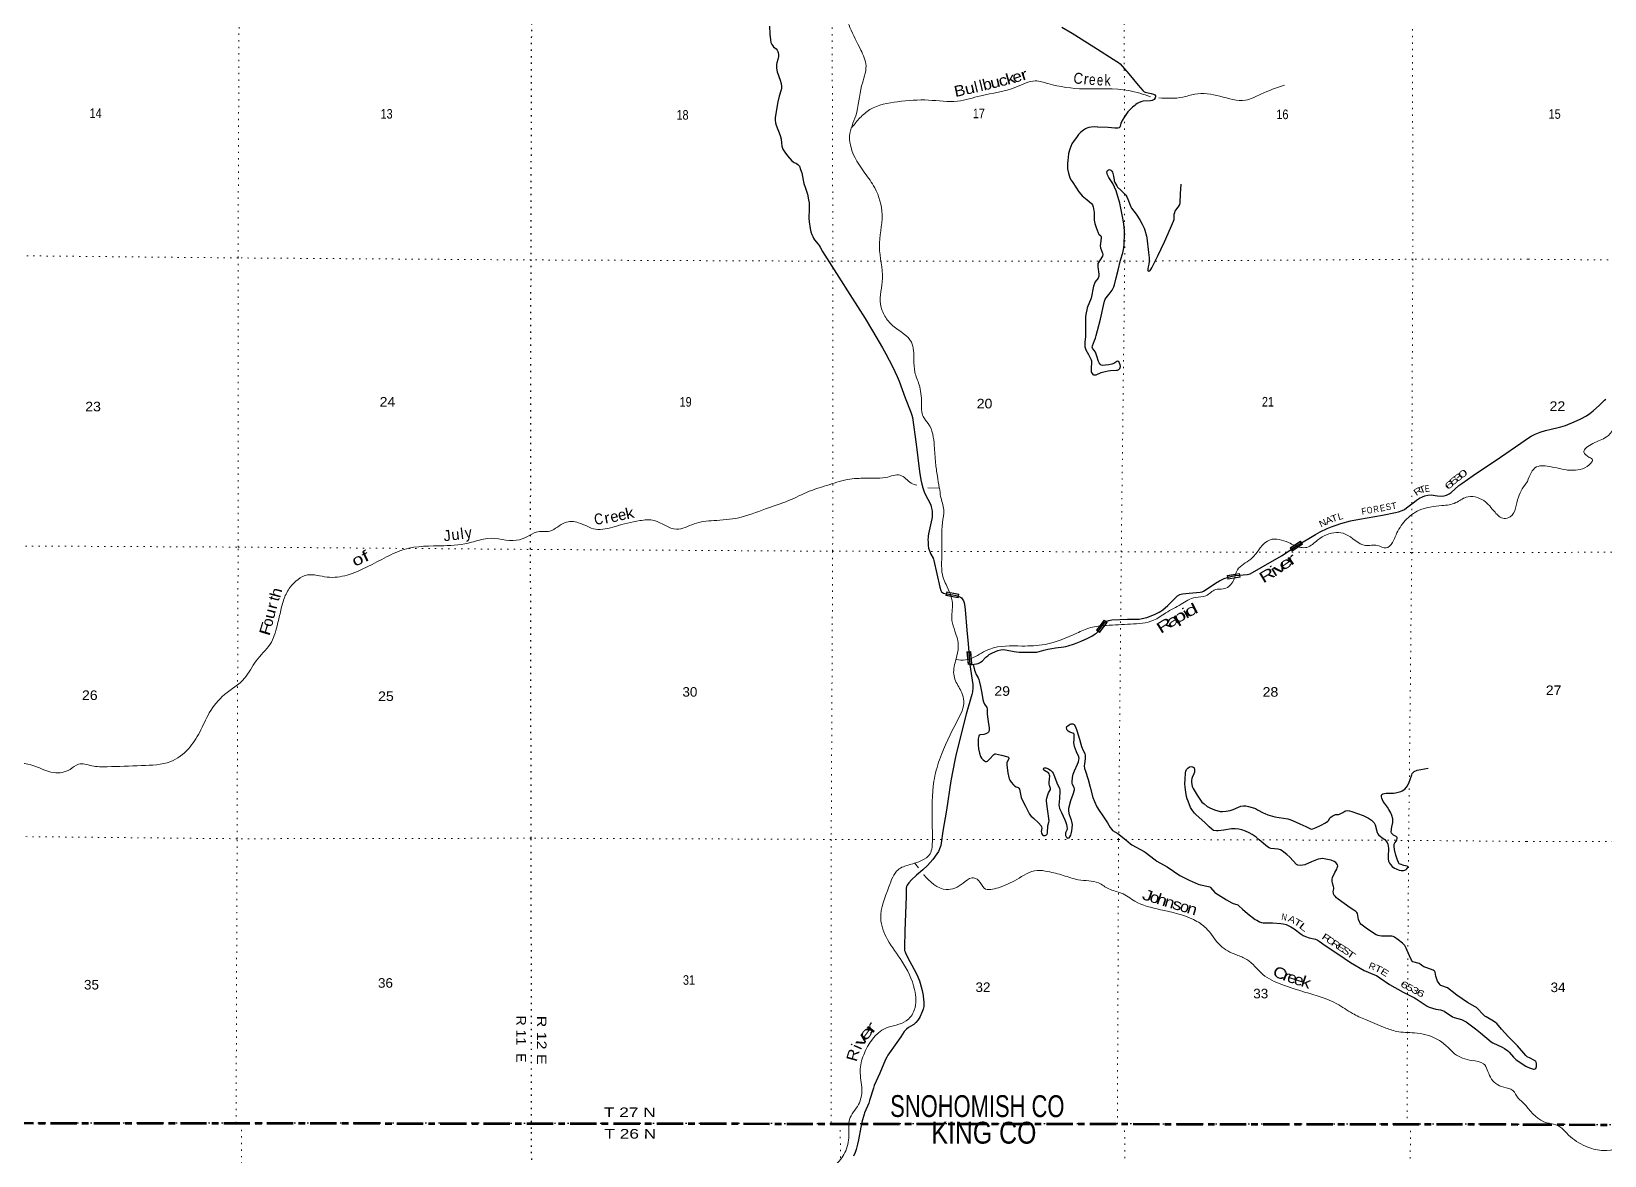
# Model space of a CAD drawing. Header units: feet. Extents: x -248627 to 3, y 0 to 184934.
# Drawn here: x -89199 to -60433, y 102445 to 123012 of the extents above; entities that cross this region are included whole.
import ezdxf
from ezdxf.enums import TextEntityAlignment as Align

# ---------------------------------------------------------------- set-up
doc = ezdxf.new("R2010")
doc.units = ezdxf.units.FT
doc.header["$LTSCALE"] = 80
doc.linetypes.add('DOTTED', pattern=[1.5, 0.3, -1.2])
doc.linetypes.add('LONG_DASH_SHORT_DASH', pattern=[9.9, 6, -1.2, 1.5, -1.2])
for name, color, linetype, lineweight in [('11', 7, 'LONG_DASH_SHORT_DASH', 60), ('29', 7, 'Continuous', 25), ('30', 7, 'Continuous', 13), ('31', 7, 'Continuous', 13), ('39', 7, 'Continuous', 13), ('41', 7, 'Continuous', 13), ('6', 7, 'DOTTED', 25), ('7', 7, 'DOTTED', 13)]:
    doc.layers.add(name, color=color, linetype=linetype, lineweight=lineweight)
doc.layers.add('12', color=7, linetype='Continuous')

msp = doc.modelspace()

# ---------------------------------------------------------------- linework, layer by layer
at = {"layer": '11'}
msp.add_line((-92812.14, 103042.99), (-61874.65, 103015.65), dxfattribs=at)
msp.add_lwpolyline([(-61874.65, 103015.65), (-48660.7, 102924.08), (-48144.21, 102918.22), (-48137.93, 103158.42), (-30937.48, 102853.49)], dxfattribs=at)
at = {"layer": '29'}
for points in [[(-75703.56, 123110), (-75697.94, 122962.61), (-75687.6, 122855.49), (-75678.04, 122810.52), (-75660.17, 122775.14), (-75640.99, 122745.76), (-75628.49, 122731.95), (-75581.07, 122694.72), (-75561.53, 122669.78), (-75549.37, 122647.58), (-75543.37, 122623.98), (-75538.69, 122586.67), (-75539.13, 122551.13), (-75548.2, 122500.06), (-75566.25, 122438.77), (-75571.93, 122407.63), (-75575.73, 122348.14), (-75569.64, 122304.84), (-75560.05, 122272.24), (-75508.05, 122122.06), (-75489.88, 122060.96), (-75481.77, 122003.88), (-75482.22, 121976.35), (-75487.44, 121942.81), (-75525.01, 121829.75), (-75551.55, 121725.92), (-75570.82, 121622.67), (-75600.23, 121431.46), (-75601.38, 121386.99), (-75591.33, 121337.8), (-75578.23, 121297.92), (-75508.71, 121109.11), (-75491.66, 121040.84), (-75482.67, 120975.5), (-75475.38, 120910.93), (-75468.13, 120878.41), (-75459.4, 120855.85), (-75423.73, 120800.85), (-75375.65, 120735.63), (-75295.09, 120645.79), (-75270.53, 120624.93), (-75253.6, 120612.48), (-75210.2, 120594.93), (-75186.51, 120579.27), (-75168.68, 120560.69), (-75156.82, 120543.95), (-75134.93, 120486.92), (-75122.03, 120452.97), (-75113, 120422.02), (-75088.39, 120290.99), (-75072.83, 120229.19), (-75042.41, 120142.93), (-75010.99, 120032.51), (-74989.44, 119930.18), (-74978.85, 119877.06), (-74976.71, 119835.71), (-74976.01, 119766.51), (-74980.83, 119597.09), (-74977.44, 119526.52), (-74959.73, 119409.08), (-74945.19, 119345.46), (-74931.22, 119298.26), (-74913.33, 119258.94), (-74898.15, 119228.47), (-74877.64, 119198.04), (-74814.31, 119121.49), (-74797.43, 119095.65), (-74776.66, 119064.53), (-74734.65, 118987.67), (-74433.66, 118518.59), (-74233.1, 118200.49), (-73951.78, 117762), (-73822.41, 117531.85), (-73634.85, 117221.89), (-73575.03, 117116.12), (-73454.26, 116881.92), (-73370.05, 116699.07), (-73333.04, 116612.61), (-73221.16, 116307.17), (-73116.09, 116046.31), (-73099.24, 115992.38), (-73090.09, 115949.92), (-73019.27, 115460.37), (-72960.99, 114958.98), (-72933.27, 114805.16)], [(-70355.79, 123091.55), (-70168.19, 122978.18), (-69770.76, 122727.46), (-69348.71, 122463.37), (-69323.42, 122443.62), (-69293.37, 122416.32), (-69131.13, 122234.62), (-68960.97, 122030.03), (-68877.77, 121929.52), (-68850, 121907.12), (-68832.34, 121900.16), (-68721.95, 121876.97), (-68682.51, 121865.31), (-68658.81, 121849.65), (-68644.96, 121833.95), (-68642.91, 121814.26), (-68650.71, 121794.53), (-68670.3, 121768.85), (-68705.3, 121749.36), (-68733.23, 121744.95), (-68868.95, 121737.93), (-68894.7, 121732.48), (-68945.83, 121712.58), (-68979.23, 121692.75), (-69001.16, 121675.55), (-69023.04, 121657.87)], [(-69023.04, 121657.87), (-69065.62, 121623.46), (-69110.74, 121579.94), (-69148.73, 121538.75), (-69196.96, 121469.29), (-69226.34, 121429.78), (-69254.2, 121385.12), (-69277.15, 121329.12), (-69292.71, 121279.81), (-69298.54, 121262.06), (-69310.94, 121248.85), (-69335.89, 121242.21), (-69389.07, 121242), (-69508.66, 121252.11), (-69702.24, 121261.37)], [(-69700.22, 121261.33), (-69761.43, 121264.13), (-69821.34, 121259.3), (-69861.83, 121251.9), (-69897.25, 121241.91), (-69926.75, 121230.77), (-69962.09, 121204.22), (-70007.25, 121168.59), (-70050.42, 121127.05), (-70090.83, 121072.05), (-70132.7, 121016.41), (-70171.83, 120953.22), (-70192.43, 120908.27), (-70210.85, 120860.49), (-70232.17, 120775.71), (-70243.71, 120706.72), (-70247.08, 120654.92), (-70253.09, 120590.47), (-70250.75, 120499.88), (-70236.63, 120417.21), (-70208.71, 120332.62), (-70186.89, 120293.32), (-70154.95, 120247.81), (-70044.19, 120075.26), (-70011.22, 120031.55), (-69984.82, 120006.56), (-69893.79, 119932.75), (-69814.84, 119861.49), (-69796.47, 119838.32), (-69785.06, 119804.49), (-69770.97, 119731.67), (-69768.45, 119702.66), (-69768.21, 119595.71), (-69766.33, 119558.36), (-69754.27, 119497.35), (-69732.31, 119424.56), (-69691.92, 119328.09), (-69678.64, 119304.63), (-69646.98, 119269.3), (-69638.65, 119254.57), (-69636.97, 119229.95), (-69653.53, 119087.33), (-69650.04, 119050.65), (-69612.23, 118954.29), (-69607.72, 118929.19), (-69613.99, 118903.07), (-69696.16, 118764.86), (-69701.59, 118745.09), (-69699.87, 118707.73), (-69677.62, 118571.91), (-69678.81, 118536.88), (-69695.06, 118498.96), (-69746, 118431.78), (-69759.77, 118401), (-69775.21, 118350.91), (-69822.79, 118129.63), (-69893.75, 117954.52), (-69902.97, 117919.08), (-69915.05, 117861.86), (-69922.66, 117796.83), (-69926.66, 117707.6), (-69922.2, 117489.6), (-69927.32, 117426.19)], [(-69756.85, 117359.74), (-69741.82, 117401.65), (-69726.26, 117448.99), (-69705.46, 117538.48), (-69647.47, 117749.4), (-69594.94, 117996.73), (-69579.1, 118075.94), (-69564.78, 118111.25), (-69547.84, 118139.1), (-69476.09, 118226.82), (-69438.11, 118279.4), (-69405.59, 118340.67), (-69393.2, 118376.09), (-69362.49, 118505.42), (-69329.92, 118644.11), (-69282.49, 118826.95), (-69241.97, 118963.67), (-69224.31, 119049.97), (-69217.02, 119125.28), (-69213.75, 119294.69), (-69213.07, 119362.56), (-69224.4, 119489.64), (-69241.47, 119597.1), (-69295.43, 119872.42), (-69366.43, 120093.53), (-69424.71, 120229.69), (-69495.5, 120341.85), (-69519.54, 120386.62), (-69526.61, 120412.98), (-69531.58, 120441.73), (-69521.71, 120465.37), (-69506.12, 120477.28), (-69483.07, 120482.89), (-69460.8, 120473.53), (-69441.17, 120453.95), (-69431.1, 120434.26), (-69410.33, 120366.67), (-69402.96, 120294.52), (-69397.68, 120277.68), (-69387.01, 120247.31), (-69352.78, 120186.13), (-69339.4, 120164.78), (-69275.41, 120106.16), (-69187.12, 120013.73), (-69168.4, 119987.35), (-69149.42, 119944.95), (-69096.8, 119802.54), (-69083.74, 119777.79), (-68998.1, 119669.75), (-68972.85, 119632.48), (-68925.27, 119553.88), (-68887.56, 119483.13), (-68852.98, 119415.12), (-68837.87, 119375), (-68809.86, 119268.75), (-68803.51, 119234.72), (-68771.61, 118967.83), (-68760.99, 118871.07), (-68762.11, 118810.28), (-68768.4, 118754.83), (-68777.94, 118707.64), (-68783.81, 118670.07), (-68782.91, 118651.22), (-68781.69, 118632.66), (-68769.73, 118623.9), (-68750.19, 118634.75), (-68730.58, 118658.47), (-68713.68, 118688.41), (-68603.14, 118904.51), (-68479.76, 119164.8), (-68372.72, 119413.24), (-68316.57, 119540.59), (-68305.48, 119573.56), (-68301.05, 119597.78), (-68301.34, 119670.65), (-68293.28, 119700.48), (-68281.87, 119725.88), (-68215.27, 119816.76), (-68200.02, 119848.26), (-68195.8, 119873.96), (-68186.79, 120037.72), (-68173.76, 120215.08)], [(-69927.32, 117426.19), (-69934.9, 117332.42), (-69938.33, 117288.59), (-69934.21, 117243.3), (-69928.67, 117221.33), (-69918.23, 117188.21), (-69872.17, 117099.33), (-69820.97, 117003.46), (-69817.58, 116983.41), (-69814.86, 116954.24), (-69819.82, 116848.25), (-69822.06, 116786.79), (-69817.09, 116769.51), (-69805.18, 116750.43), (-69789.36, 116734.73), (-69776.53, 116729.86), (-69753.2, 116728.1), (-69731.23, 116732), (-69635.42, 116772.56), (-69566.02, 116791.76), (-69510.91, 116801.84), (-69467.33, 116808.12), (-69359.29, 116812.3), (-69340.06, 116816.11), (-69314.05, 116828.24), (-69298.37, 116846.03), (-69288.82, 116863.69), (-69286.69, 116881.53), (-69292.02, 116914.19), (-69300.73, 116944.5), (-69314.62, 116970.05), (-69330.41, 116977.87), (-69350.1, 116975.82), (-69409.04, 116938.16), (-69441.18, 116924.72), (-69497.57, 116912.19), (-69560.58, 116904.5), (-69613.74, 116901.87), (-69637.24, 116905.77), (-69655.18, 116921.4), (-69673.02, 116948.91), (-69684.53, 116975.16), (-69715.2, 117072.52), (-69744.33, 117141.61), (-69796.22, 117216.28), (-69801.26, 117237.39), (-69798.38, 117261.58), (-69756.85, 117359.74)], [(-61840.13, 115562.72), (-61774.48, 115604.21), (-61704, 115642.98), (-61612.37, 115678.22), (-61510.17, 115709.94), (-61407.36, 115737.88), (-61281.1, 115764.56), (-61233.52, 115776.9), (-61187.71, 115789.24), (-61148.94, 115803.33), (-60988.17, 115868.02), (-60863.48, 115926.68), (-60764.71, 115979.24), (-60701.37, 116020.07), (-60640.27, 116071.94), (-60527.72, 116176.93), (-60435.6, 116264.12), (-60407.1, 116282.62)], [(-66709.87, 113205.09), (-66341.09, 113416.92), (-66035.05, 113617.69), (-65719.06, 113810.21), (-65635.36, 113854.13), (-65503.89, 113915.12), (-65413.35, 113954.36), (-65342.91, 113979.55), (-65253.78, 114008.99), (-65081.21, 114055.03), (-64911.24, 114089.45), (-64490.26, 114163.21), (-64253.41, 114207.73), (-64200.84, 114220.56), (-64134.01, 114246.74), (-64093.06, 114266.34), (-64054.22, 114293.22), (-63909.04, 114407.86), (-63871.32, 114433.51), (-63815.32, 114470.45), (-63760.25, 114496.2), (-63718.33, 114514.03), (-63666.56, 114529.35), (-63601.79, 114531.78), (-63527.8, 114518.59), (-63487.27, 114512.8), (-63418.16, 114510.93), (-63364.35, 114517.91), (-63325.37, 114528.58), (-63271.5, 114554.71), (-63238.26, 114576.36), (-63098.96, 114701.19), (-63045.52, 114743.48), (-62833.54, 114886.48), (-62333.5, 115225.29), (-61966.03, 115479.52), (-61840.13, 115562.72)], [(-72933.27, 114805.16), (-72917.76, 114731.57), (-72899.33, 114661.34), (-72875.82, 114586.01), (-72845.18, 114519.19), (-72772.71, 114386.83), (-72754.71, 114346.24), (-72744.72, 114310.83), (-72734.7, 114267.54), (-72730.9, 114230.77), (-72726.55, 114200.62), (-72726.44, 114173.05), (-72730.19, 114125.77), (-72735.22, 114091.61), (-72770.25, 113926.72), (-72793.95, 113822.23), (-72798.92, 113779.89), (-72801.55, 113753.28), (-72805.32, 113713.87), (-72800.76, 113668.94), (-72798.99, 113607.55), (-72792.47, 113559.84), (-72784.87, 113524.9), (-72751.91, 113450.21), (-72711.41, 113377.49), (-72702.98, 113358.59), (-72695.47, 113332.26), (-72642.94, 113085.19), (-72586.39, 112844.13), (-72569.17, 112780.92), (-72555.52, 112758.87), (-72540.96, 112746.49), (-72521.48, 112735.77), (-72499.5, 112729.7), (-72352.59, 112705.07), (-72296.73, 112691.33), (-72238.06, 112674.93), (-72212.4, 112663.6), (-72190.74, 112648.57), (-72178.23, 112631.57), (-72158.13, 112594.72), (-72145.14, 112558.38), (-72136.27, 112527.87), (-72126.97, 112437.01), (-72092.91, 112057.09), (-72070.87, 111804.49), (-72036.81, 111424.57), (-71984.29, 111062.51), (-71983.04, 111000.98), (-71990.56, 110927.42), (-72000.29, 110882.73), (-72106.3, 110519.71), (-72287.81, 109796.28), (-72314, 109677.66), (-72388.85, 109301.56), (-72466.41, 108762.06), (-72535.34, 108377.79), (-72564.42, 108158.34), (-72571.94, 108118.09), (-72593.54, 108053.83), (-72613.06, 108010.41), (-72645.13, 107963.92), (-72718.82, 107862.26), (-72816.16, 107750.84), (-72897.29, 107670.48), (-73014.87, 107572.51), (-73109.11, 107487.3), (-73154.37, 107435.04), (-73185.71, 107391.58), (-73195.46, 107365.93), (-73201.24, 107334.4), (-73204.95, 107184.19), (-73225.41, 106559), (-73236.62, 106248.43), (-73232.1, 106197.77), (-73224.11, 106170.22), (-73210.25, 106135), (-73137.91, 105994.57), (-73023.6, 105781.04), (-72987.88, 105714.21), (-72975.54, 105685.17), (-72960.02, 105643.42), (-72946.04, 105596.2), (-72912.01, 105462.4), (-72893.91, 105371.87), (-72883.76, 105295.09), (-72881.59, 105265.93), (-72881.52, 105230.1), (-72883.24, 105169.04), (-72892, 105124.85), (-72914.32, 105060.58), (-72948.71, 104990.59), (-72984.7, 104930.3), (-73025.27, 104876.84), (-73063.14, 104843.31), (-73159.93, 104788.26), (-73200.68, 104760.03), (-73239.89, 104714.57), (-73303.2, 104618.9)], [(-72036.66, 111423.54), (-71915.45, 111440.73), (-71885.73, 111449.17), (-71864.18, 111457.9), (-71842.29, 111471.81), (-71816.79, 111488.32), (-71743.91, 111563), (-71709.24, 111590.25), (-71683.4, 111609.79), (-71627.4, 111644.56), (-71584.8, 111663.44), (-71525.62, 111685.1), (-71469.98, 111699.19), (-71431.13, 111703.66), (-71384.44, 111700.33), (-71229.59, 111667.5), (-71189.11, 111661.45), (-71137.26, 111655.19), (-71078.44, 111654.92), (-70873.8, 111651.93), (-70816.07, 111656.64), (-70770.2, 111665.31), (-70686.34, 111690.81), (-70614.9, 111709.12), (-70539.38, 111724.55), (-70471.69, 111735.7), (-70319.23, 111751.35), (-70285.64, 111758.85), (-70241.57, 111768.94), (-70127.27, 111806.11), (-70004.38, 111854.1), (-69883.68, 111910.74), (-69808.25, 111947.75), (-69745.8, 111989.03), (-69724.59, 112003.83), (-69704.9, 112021.59), (-69627.66, 112129.36), (-69603.98, 112162.36), (-69576.05, 112197.02), (-69558.83, 112212.21), (-69539.37, 112220.72), (-69496.31, 112236.22), (-69440.11, 112243.29), (-69155.34, 112256.75), (-68997.57, 112255.51), (-68941.39, 112259.27), (-68889.65, 112268.9), (-68801.2, 112290.86), (-68726.43, 112322.3), (-68650.29, 112351.93), (-68574.86, 112388.94), (-68545.43, 112406.08), (-68512.4, 112428.07), (-68420.59, 112510.96), (-68266.7, 112663.79), (-68243.51, 112683.96), (-68200.42, 112707.89), (-68148.71, 112720.36), (-68027.39, 112734.5), (-67827.02, 112750.43), (-67792.93, 112756.86), (-67764.46, 112767.96), (-67588.94, 112888.68), (-67546.97, 112917.84), (-67473.73, 112961.32), (-67387.3, 113000.37), (-67309.88, 113026.77), (-67240.86, 113046.48), (-67178.49, 113057.46), (-66971.05, 113075.65), (-66939.96, 113081.76), (-66914.96, 113090.99), (-66709.87, 113205.09)], [(-71981.25, 111431.4), (-71953.64, 111328.36), (-71943.41, 111293.46), (-71923.78, 111246.03), (-71886.82, 111183.56), (-71877.29, 111157.01), (-71867.17, 111129.66), (-71845.65, 111025.92), (-71819.38, 110906.43), (-71799.12, 110789.06), (-71788.96, 110743.74), (-71772.25, 110705.88), (-71739.38, 110661.21), (-71728.94, 110640.6), (-71721.47, 110615.98), (-71723.08, 110527.34), (-71716.94, 110470.24), (-71710.26, 110428.41), (-71686.77, 110262.56), (-71686.43, 110234), (-71692.22, 110202.47), (-71698.07, 110188.65), (-71712.39, 110178.24), (-71745.23, 110160.89), (-71781.45, 110151.13), (-71851.52, 110142.73), (-71866.49, 110134.37), (-71875.04, 110115.06), (-71884.71, 110069.71), (-71888.77, 110007.61), (-71888.19, 109957.43), (-71880.02, 109884.59), (-71861.99, 109809.81), (-71842.03, 109744.89), (-71826.16, 109717.38), (-71798.45, 109684.01), (-71772.76, 109664.42), (-71755, 109654.64), (-71737.26, 109651.99), (-71715.64, 109662.68), (-71677.95, 109699.44), (-71597.95, 109785.27), (-71583.57, 109792.72), (-71570.42, 109795.23), (-71458.04, 109770.08), (-71343.67, 109737.06), (-71327.86, 109723.33), (-71325.84, 109711.52), (-71329.71, 109693.78), (-71360.98, 109634.56), (-71362.5, 109615.53), (-71364.72, 109585.31), (-71347.09, 109449.81), (-71328.35, 109358.94), (-71320.69, 109338.39), (-71306.49, 109311.76), (-71286.67, 109278.35), (-71243.78, 109230.17), (-71223.37, 109209.67), (-71189.8, 109190.11), (-71154.29, 109176.47), (-71140.46, 109164.7), (-71130.55, 109148.99), (-71109.9, 109028.19), (-71100.38, 108995.47), (-71070.56, 108926.66), (-71024.27, 108837.1), (-70947.96, 108692.57)], [(-70191.12, 108940.37), (-70150.84, 109056.74), (-70123.99, 109135.35), (-70125, 109155.19), (-70130.06, 109176.69), (-70159.85, 109235.66), (-70165.69, 109256.75), (-70169.88, 109280.92), (-70161.93, 109361.62), (-70146.83, 109424.8), (-70125.63, 109482.09), (-70071.1, 109606.3), (-70055.16, 109647.74), (-70043.49, 109685.21), (-70039.1, 109710.7), (-70045.69, 109740.35), (-70087.53, 109832.57), (-70125.23, 109927.15), (-70133.81, 109962.47), (-70137.32, 109994.07), (-70134.12, 110065.39), (-70132.02, 110145.76), (-70138.56, 110162.32), (-70153.81, 110175.21), (-70210.73, 110191.76), (-70242.59, 110210.32), (-70260.56, 110228.91), (-70268.34, 110245.67), (-70272.38, 110271.25), (-70265.54, 110293.56), (-70248.89, 110308.77), (-70225.31, 110322.66), (-70207.64, 110334.55), (-70186.02, 110342.69), (-70158.43, 110342.62), (-70132.78, 110332.88), (-70105.01, 110285.72), (-70083.09, 110221.94), (-70035.23, 110065.77), (-69997.15, 109927.93), (-69966.04, 109856.79), (-69934.73, 109797.76), (-69927.61, 109766.44), (-69927.46, 109729.02), (-69932.24, 109704.89), (-69943.86, 109612.27), (-69946.54, 109577.28), (-69942.4, 109528.05), (-69925.93, 109476.77), (-69875.98, 109324.61), (-69841.98, 109184.82)], [(-70947.96, 108692.57), (-70921.76, 108661.36), (-70874.52, 108618.72), (-70785.14, 108532.49), (-70737.82, 108474.98), (-70727.83, 108458.9), (-70721.89, 108431.71), (-70733.48, 108376.51), (-70731.69, 108347.98), (-70721.48, 108329.29), (-70707.62, 108311.62), (-70689.84, 108299.87), (-70660.3, 108299.99), (-70638.69, 108313.87), (-70626.92, 108327.7), (-70620.66, 108350.18), (-70610.48, 108477.14), (-70592.36, 108546.48), (-70590.82, 108567.62), (-70619.49, 108786.02), (-70635.27, 108928.42), (-70634.9, 108951.74), (-70633.51, 108981.61), (-70614.08, 109046.69), (-70600.51, 109078.3), (-70565.22, 109141.43), (-70562.83, 109160.4), (-70581.26, 109212.27), (-70585.73, 109239.48), (-70589.38, 109271.33), (-70584.13, 109336.31), (-70578.02, 109383.65), (-70582.96, 109406.92), (-70590.02, 109428.91), (-70601.9, 109444.62), (-70614.43, 109455.86), (-70684.41, 109495.36), (-70692.77, 109509.25), (-70692.83, 109523.04), (-70685.79, 109533.72), (-70673.19, 109536.9), (-70649.55, 109537), (-70615.25, 109528.52), (-70594.31, 109515.56), (-70564.68, 109494.01), (-70531.55, 109464.58), (-70515.22, 109441.03), (-70488.54, 109381.14), (-70446.12, 109261.39), (-70399.84, 109159.83), (-70393.73, 109135.41), (-70391.76, 109108.65), (-70400.4, 108976.11), (-70410.42, 108852.53), (-70408.9, 108828.95), (-70398.38, 108797.42), (-70360.27, 108719.18), (-70301.92, 108587.06), (-70289.06, 108553.63), (-70273.09, 108502.48), (-70265.07, 108467.06), (-70262.12, 108431.03), (-70266.77, 108400.08), (-70287.71, 108348.72), (-70292.06, 108323.16), (-70288.03, 108299.54), (-70276.11, 108273.98), (-70264.24, 108262.21), (-70244.51, 108254.42), (-70224.84, 108260.4), (-70211.11, 108276.22), (-70195.47, 108303.86), (-70185.05, 108332.9), (-70172.16, 108384.71), (-70165.15, 108437.5), (-70162.77, 108498.99), (-70171.25, 108556.65), (-70178.86, 108579.68), (-70198.75, 108628.84), (-70217.66, 108678.49), (-70222.71, 108707.53), (-70230.78, 108754.77), (-70227.79, 108797.71), (-70191.12, 108940.37)], [(-65328.25, 107683.61), (-65320.06, 107707.06), (-65312.3, 107736.64), (-65316.83, 107764.14), (-65328.25, 107783.84), (-65348.04, 107807.4), (-65378.37, 107825.69), (-65434.86, 107846.44), (-65500.9, 107860), (-65557.09, 107871.55), (-65594.53, 107877.31), (-65625.75, 107876.19), (-65671.3, 107865.18), (-65792.19, 107818.4), (-65916.16, 107765.97), (-65950.57, 107759.66), (-65997.82, 107753.56), (-66039.4, 107757.92), (-66062.88, 107769.05), (-66126.9, 107836.04), (-66187.51, 107902.49), (-66244.02, 107952.99), (-66296.22, 107996.59), (-66327.84, 108022.07), (-66357.65, 108037.6), (-66398.85, 108047.4), (-66468.34, 108055.57), (-66534.82, 108062.61), (-66564.92, 108073.31), (-66594.03, 108091.91), (-66746.1, 108221.59), (-66803.53, 108268.33), (-66877.68, 108318.61), (-66933.86, 108348.56), (-66997, 108377.85), (-67065.99, 108402.43), (-67123.21, 108414.77), (-67186.27, 108422.39), (-67217.8, 108424.23), (-67255.4, 108419.69), (-67395.05, 108395.76), (-67496.16, 108383.31), (-67530.81, 108383.57), (-67580.76, 108392.78), (-67611.69, 108414.76), (-67660.39, 108458.66), (-67741.8, 108538.7), (-67902.94, 108678.58), (-67931.98, 108710.88), (-67969.59, 108756.03), (-68003.59, 108815.44), (-68047.1, 108927.08), (-68063.04, 108972.32), (-68074.93, 109016.39), (-68089.12, 109090.4), (-68100.36, 109186.31), (-68105.51, 109247.91), (-68102.06, 109327.58), (-68098.44, 109446.88), (-68090.69, 109480.39), (-68075.04, 109506.06), (-68053.48, 109531.75), (-68020.09, 109555.53), (-67988.61, 109563.53), (-67959.03, 109555.77), (-67939.27, 109540.1), (-67929.48, 109512.39), (-67929.19, 109483.02), (-67933.03, 109457.39), (-67940.94, 109429.85), (-67972.04, 109362.69), (-67978.69, 109343.71), (-67983.63, 109307.49), (-67983.48, 109270.07), (-67971.38, 109201.18), (-67965.16, 109186.09), (-67955.46, 109159.88), (-67880.88, 109035.38), (-67822.62, 108945.72), (-67794.12, 108912.87), (-67757.35, 108877.05), (-67702.02, 108833.94), (-67650.6, 108805.57), (-67563.87, 108767.53), (-67464.01, 108739.94), (-67421.94, 108738.56), (-67351.05, 108742.79), (-67278.06, 108757.04)], [(-64152.11, 107660.14), (-64110.47, 107660.77), (-64086.86, 107666.77), (-64063.04, 107676.83), (-64045.6, 107692.55), (-64031.89, 107712.3), (-64031.91, 107728.78), (-64043.82, 107737.86), (-64100.1, 107754.12), (-64171.99, 107774.76), (-64186.39, 107783.8), (-64197.72, 107804.2), (-64227.53, 107869.08), (-64250.36, 107942.25), (-64272.89, 108043.51), (-64281.65, 108101.28), (-64279.36, 108140.48), (-64270.09, 108164.36), (-64239.99, 108202.38), (-64232.89, 108221.63), (-64225.11, 108245.3), (-64226.81, 108266.73), (-64241.03, 108284.63), (-64292.72, 108308.18), (-64312.1, 108325.7), (-64327.93, 108343.37), (-64334.09, 108369.4), (-64322.49, 108460.01), (-64305.09, 108540.43), (-64302.56, 108566.63), (-64305.35, 108603.46), (-64323.32, 108664.44), (-64343.23, 108715.57), (-64375.78, 108775.68), (-64398.78, 108815.8), (-64456.63, 108890.01), (-64478.01, 108923.81), (-64493.89, 108953.29), (-64505.83, 108982.79), (-64513.82, 109010.33), (-64511.94, 109033.98), (-64504.42, 109050.21), (-64486.45, 109061.66), (-64458.91, 109071.62), (-64423.32, 109073.09), (-64294.1, 109077), (-64254.1, 109080.32), (-64206.87, 109090.36), (-64156.37, 109107.01), (-64132.13, 109118.24), (-64086.96, 109149.94), (-64054.16, 109186.04), (-64036, 109211.21), (-64002.78, 109276.34), (-63987.32, 109322.15), (-63959.62, 109410.48), (-63950.22, 109432.16), (-63934.55, 109453.89), (-63912.18, 109472.25), (-63861.84, 109493.57), (-63794.53, 109508.64), (-63656.87, 109534.62)], [(-69841.98, 109184.82), (-69788.56, 108998.29), (-69762.66, 108920.15), (-69716.79, 108823.57), (-69673.36, 108755.05), (-69604.5, 108658.27), (-69519.83, 108531.76), (-69471.2, 108446.63), (-69445.17, 108409.46), (-69427.65, 108391.66), (-69331.37, 108334.93), (-69183.95, 108219.5), (-69102.44, 108145.51), (-69075.99, 108129.14), (-68850.41, 108010.18), (-68831.22, 107998.16), (-68653.22, 107853.57), (-68619.78, 107829.63), (-68429.33, 107724.76), (-68201.84, 107569.67), (-68149.83, 107541.99), (-68027.48, 107483.39), (-67861.38, 107412.7), (-67818.34, 107397.57), (-67676.41, 107368.6), (-67650.37, 107358.77), (-67636.93, 107347.09), (-67557.19, 107258.35), (-67539.99, 107243.09), (-67347.49, 107125.75), (-67245.79, 107067.01), (-67225.5, 107059.16), (-67157.05, 107039.8), (-67137.19, 107029.45), (-67119.53, 107016.31), (-67053.73, 106951.39), (-66963.35, 106873.16), (-66820.69, 106765.94), (-66793.45, 106749.76), (-66744.1, 106722.38), (-66704.58, 106709.54), (-66673.11, 106702.97), (-66504.91, 106702.2), (-66349.7, 106691.56), (-66310.61, 106684.74), (-66253.43, 106669.21), (-66206.08, 106649.71), (-66167.08, 106630.03), (-66107.37, 106594.96), (-65981.59, 106497.82), (-65941.43, 106473.51), (-65899.97, 106450.04), (-65833.43, 106426.77), (-65718.56, 106401.53), (-65688.74, 106390.07), (-65653.43, 106368.31), (-65543.17, 106284.76), (-65309.56, 106133.59), (-65076.02, 105978.4), (-64830.28, 105829.05), (-64642.46, 105753.93), (-64605.79, 105736.56), (-64543.75, 105699.18), (-64362.3, 105573.12), (-64116.38, 105433.86), (-63909.99, 105329.47), (-63876.26, 105310.84), (-63676.65, 105178.4), (-63637.49, 105161.18), (-63580.28, 105139.75), (-63518.17, 105121.3), (-63432.43, 105108.83), (-63397.45, 105099.13), (-63365.36, 105085.47), (-63215.7, 104985.14), (-63183.69, 104969.99), (-63051.56, 104931.13), (-62996.99, 104908.89), (-62960.78, 104888.17), (-62793.62, 104760.24), (-62699.93, 104690.09), (-62504.89, 104525.43), (-62478.64, 104509.96), (-62306.77, 104425.3), (-62259.57, 104400.55), (-62200.91, 104358.98), (-62174.61, 104335.89), (-62099.39, 104243.62), (-62070.09, 104215.57), (-62046.01, 104196.57), (-61871.71, 104081.54)], [(-67280.08, 108757.07), (-67221.19, 108776.8), (-67127.66, 108821.15), (-67083.54, 108834.48), (-67034.33, 108842.55), (-66990.1, 108841.07), (-66941.72, 108833.08), (-66878.61, 108813.64), (-66817.37, 108791.8), (-66777.99, 108772.68), (-66673.36, 108714.02), (-66643.32, 108700.14), (-66590.5, 108680.87), (-66462.64, 108642.68), (-66225.78, 108603.56), (-66185, 108591.68), (-66140.98, 108576.33), (-66002.61, 108516.02), (-65894.43, 108467.82), (-65811.42, 108424.02), (-65788.31, 108417.64), (-65766.11, 108422.24), (-65709.09, 108446.11), (-65629.77, 108485.65), (-65538.15, 108534.58), (-65495.31, 108562.12), (-65477.2, 108579.01), (-65453.74, 108622.44), (-65439.57, 108637.88), (-65416.45, 108656.08), (-65378.44, 108673.19), (-65351.56, 108681.94), (-65296.43, 108686.11), (-65279.25, 108691.73), (-65257.09, 108700.05), (-65218.19, 108723.01), (-65180.46, 108747.64), (-65161.16, 108754.35), (-65129.28, 108755.72), (-65095.78, 108749.95), (-65056.48, 108738.49), (-64847.8, 108666.44), (-64807.8, 108648.69), (-64748.58, 108615.45), (-64693.27, 108578.25), (-64668, 108556.52), (-64643.83, 108529.21), (-64628.68, 108493.32), (-64588.56, 108357.46), (-64578.04, 108332.51), (-64561.12, 108308.58), (-64479.4, 108246.69), (-64453.51, 108224.68), (-64429.78, 108201.14), (-64408.01, 108170.85), (-64396.05, 108140.21), (-64388.03, 108106.76), (-64383.42, 108071.57), (-64390.1, 107912.27), (-64389.06, 107874.34), (-64382.98, 107831.03), (-64365.81, 107794.83), (-64347.27, 107768.14), (-64317.59, 107734.78), (-64274.51, 107702.52), (-64240.58, 107687.82), (-64189.29, 107668.33), (-64152.11, 107660.14)], [(-61871.18, 104273.81), (-62023.81, 104450.9), (-62190.54, 104619.12), (-62317.42, 104756.41), (-62403.23, 104858.9), (-62422.41, 104875.18), (-62462.5, 104901.99), (-62598.72, 104980.23), (-62622.18, 104997.53), (-62654.05, 105023.34), (-62754.97, 105137.17), (-62773, 105151.36), (-62800.39, 105168.5), (-62940.97, 105244.94), (-63136.54, 105377.32), (-63303.81, 105513.26), (-63424.39, 105557.94), (-63436.09, 105567.91), (-63458.01, 105591.29), (-63487.74, 105636.47), (-63506.72, 105690.15), (-63517.65, 105724.98), (-63529.15, 105797.46), (-63537.7, 105813.54), (-63549.57, 105827.28), (-63566.82, 105838.44), (-63683.16, 105880.72), (-63736.98, 105897.43), (-63753.34, 105908.11), (-63804.15, 105946.4), (-63823.15, 105957.69), (-63936.29, 105989.2), (-63947.6, 105998.09), (-63963.99, 106020.6), (-64000.43, 106097.84), (-64062.69, 106238.1), (-64087.19, 106286.01), (-64103.92, 106307.39), (-64124.79, 106329.19), (-64209.47, 106391.86), (-64271, 106440.87), (-64295.25, 106451.8), (-64322.29, 106460.36), (-64454.54, 106460.48), (-64511.37, 106459.59), (-64546.84, 106463.39), (-64573.47, 106468.5), (-64606.01, 106482.85), (-64765.21, 106588.71), (-64886.5, 106678.68), (-64900.69, 106693.85), (-64914.24, 106717.96), (-64930.18, 106763.2), (-64937.29, 106799.39), (-64952.3, 106875.38), (-64959.96, 106892.58), (-64980.02, 106910.72), (-65019.5, 106932.22), (-65083.67, 106977.36), (-65301, 107136.32), (-65331.64, 107161.41), (-65361.3, 107190.84), (-65380.4, 107216.33), (-65391.04, 107239.96), (-65393.55, 107275.07), (-65381.54, 107324.69), (-65384.31, 107345.54), (-65389.6, 107369.96), (-65405.17, 107426.6), (-65411.64, 107462.45), (-65413.74, 107493.95), (-65405.48, 107529.51), (-65363.59, 107621.64), (-65328.25, 107683.61)], [(-73303.2, 104618.9), (-73374.4, 104511.32), (-73539.5, 104282), (-73558.41, 104245.99), (-73582.52, 104203.04), (-73686.36, 103953.49)], [(-61871.71, 104081.54), (-61834.83, 104062.61), (-61785.49, 104040.58), (-61732.63, 104023.84), (-61716.77, 104023.84), (-61703.55, 104028.25), (-61691.22, 104039.7), (-61682.41, 104054.68), (-61677.12, 104074.94), (-61675.36, 104106.66), (-61678, 104131.33), (-61683.29, 104150.71), (-61691.22, 104163.04), (-61702.67, 104175.38), (-61722.94, 104189.48), (-61793.42, 104223.84), (-61845.4, 104253.79), (-61871.18, 104273.81)], [(-73686.36, 103953.49), (-73787.4, 103723.58), (-73803.99, 103674.96), (-73872.27, 103452.1), (-73888.53, 103404.08), (-73962.65, 103224.54), (-73971.27, 103201.51), (-74013.18, 103056.91), (-74033.73, 102964.43), (-74075.87, 102735.09), (-74092.3, 102650.84), (-74119.2, 102556.22), (-74138.95, 102498.98), (-74164.28, 102431.9)]]:
    msp.add_lwpolyline(points, dxfattribs=at)
at = {"layer": '31'}
for p, q in [((-66183.58, 113562.46), (-65993.5, 113687.01)), ((-65993.5, 113687.01), (-65956.14, 113629.98)), ((-67331.18, 113056.06), (-67107.48, 113096.07)), ((-67107.48, 113096.07), (-67095.48, 113028.96)), ((-72461.69, 112758.94), (-72239.06, 112713.39)), ((-72239.06, 112713.39), (-72252.73, 112646.6)), ((-69723.1, 112059.12), (-69582.94, 112237.99)), ((-69582.94, 112237.99), (-69529.28, 112195.94)), ((-72092.09, 111658.29), (-72024.22, 111664.7)), ((-72070.74, 111432.04), (-72092.09, 111658.29))]:
    msp.add_line(p, q, dxfattribs=at)
for points in [[(-65956.14, 113629.98), (-66146.22, 113505.43), (-66183.58, 113562.46)], [(-67095.48, 113028.96), (-67319.18, 112988.95), (-67331.18, 113056.06)], [(-72252.73, 112646.6), (-72475.36, 112692.15), (-72461.69, 112758.94)], [(-69529.28, 112195.94), (-69669.44, 112017.07), (-69723.1, 112059.12)], [(-72024.22, 111664.7), (-72002.87, 111438.45), (-72070.74, 111432.04)]]:
    msp.add_lwpolyline(points, dxfattribs=at)
for points in [[(-66172.5, 113560.15), (-65995.8, 113675.92), (-65967.21, 113632.28), (-66143.91, 113516.51)], [(-67113.94, 113086.78), (-67321.89, 113049.59), (-67312.71, 112998.23), (-67104.76, 113035.42)], [(-72465.92, 112698.38), (-72455.45, 112749.5), (-72248.49, 112707.15), (-72258.96, 112656.03)], [(-69711.87, 112060.48), (-69581.57, 112226.76), (-69540.5, 112194.57), (-69670.8, 112028.29)], [(-72031.43, 111655.98), (-72083.37, 111651.07), (-72063.52, 111440.75), (-72011.58, 111445.66)]]:
    msp.add_lwpolyline(points, close=True, dxfattribs=at)
at = {"layer": '39'}
for p, q in [((-72591.88, 114657.14), (-72808.37, 114661.21)), ((-73052.73, 107801.59), (-72977.16, 107707.75))]:
    msp.add_line(p, q, dxfattribs=at)
for points in [[(-78317.35, 137788.52), (-78097.96, 137197.98), (-77771.76, 136541.91), (-77718.77, 136079.35), (-77724.96, 135800.85), (-77589.87, 135507.31), (-77332.09, 135146.36), (-77000.52, 134663.84), (-76584.7, 134104.06), (-76388.6, 133864.62), (-76039.52, 133557.58), (-75664.77, 133173.68), (-75439.8, 132748.36), (-75336.58, 132251.16), (-75158.41, 131781.74), (-74981.32, 131435.45), (-74956.99, 131185.01), (-75027.03, 130745.45), (-75092.6, 130362.38), (-74970.97, 130157.73), (-74810.8, 129973.02), (-74709.99, 129425.38), (-74823.54, 128844.81), (-74924.08, 128379.21), (-74909.35, 128193.42), (-74792.32, 127916.15), (-74643.95, 127511.5), (-74614.87, 127091.49), (-74636.17, 126948.32), (-74542.85, 126477.43), (-74321.82, 125803.87), (-74366.59, 125497.36), (-74422.7, 125293.87), (-74371.93, 125067.48), (-74475.01, 124795.66), (-74444.92, 124506.83), (-74460.35, 124077.01), (-74447.49, 123911.42), (-74338.34, 123398.04), (-74233.69, 123086.53), (-74032.88, 122671.46), (-73938.16, 122382.21), (-74017.71, 122019.41), (-74126.98, 121469.1), (-74238.91, 121098.44), (-74210.29, 120880.26), (-73957.33, 120418.43), (-73779.61, 120152.87), (-73644.05, 119659.5), (-73693.04, 119068.42), (-73636.91, 118488.78), (-73672.84, 118020.74), (-73593.73, 117802.24), (-73445.62, 117625.68), (-73106.58, 117324.76), (-73062.56, 117009.61), (-73044.13, 116779.39), (-72967.15, 116546.78), (-72923.22, 116219.51), (-72890.84, 115964.98), (-72798.91, 115837.23), (-72688.93, 115430.82), (-72665.1, 115115.79), (-72632.64, 114873.37), (-72599.92, 114663.25)], [(-74190.56, 121261.14), (-74048.51, 121430.24), (-73865.55, 121582.45), (-73359.48, 121726.52), (-72793.7, 121755.15), (-72264.64, 121737.6), (-71839.73, 121833.75), (-71198.23, 121991.07), (-70841.83, 122107.84), (-70611.94, 122059.93), (-69950.2, 121960.78), (-69132.39, 121931.27), (-68735.21, 121816.62)], [(-68582.18, 121796.52), (-68145.62, 121809.83), (-67927.05, 121864.93), (-67464.8, 121827.62), (-66998.78, 121753.96), (-66717.17, 121865.17), (-66285.67, 122029.9)], [(-61842.37, 114778.29), (-61675.93, 115043.34), (-61409.81, 115046.56), (-61010.35, 114981.79), (-60680.25, 115118.46), (-60654.25, 115169.02), (-60712.92, 115219.19), (-60810.07, 115311.55), (-60647.42, 115473.69), (-60397.9, 115591.83), (-60271.46, 115733.63), (-60153.32, 115935.92), (-59885.66, 116054.14), (-59478.44, 116066.07), (-59130.25, 116214.93), (-58907.42, 116451.99), (-58814.25, 116843.8), (-58742.88, 117140.7), (-58691.12, 117304.35), (-58554.23, 117355.41), (-58350.45, 117320.02), (-57996.05, 117428.55), (-57632.07, 117660.19), (-57403.06, 117864.99), (-57175.57, 117948.74), (-57014.32, 117959.56), (-56851.42, 118059.15), (-56759.01, 118140.27), (-56549.6, 118207.8), (-56378.23, 118208.57), (-56267.52, 118253.46), (-56261.84, 118342.26), (-56165.2, 118376.99), (-55770.62, 118520), (-55400.37, 118699.22), (-55241.66, 118839.14), (-55057.8, 118743.14), (-54839.87, 118697.72), (-54682.01, 118549.14), (-54585.05, 118503.18), (-54506.89, 118620.54), (-54441.19, 118824.61), (-54205.89, 118970.94), (-53779, 119101.99), (-53535.52, 119220.1), (-53307.69, 119219.12), (-53104.57, 119343.11), (-53019.02, 119625.94), (-52866.52, 119806.19), (-52664.22, 119637.64), (-52403.72, 119533.91), (-52238.82, 119639.56), (-52042.03, 119834.13), (-51850.42, 119816.84), (-51696.93, 119750.96), (-51441, 119782.38), (-50679.31, 119884.69), (-50333.23, 120057.74), (-50208.94, 120231.81), (-49987.31, 120269.13), (-49591.04, 119996.54), (-49256.22, 119963.76), (-49038.74, 120029.3), (-48853.29, 120038.21), (-48656.16, 120148.05), (-48488.79, 120142.75), (-48231.91, 119938.13), (-47920.27, 119655.07), (-47786.64, 119516.47), (-47528.3, 119449.05), (-47184.4, 119166.13), (-47090.84, 118964.81), (-46747.99, 118940.13), (-46377.41, 119036.63), (-46224.03, 118998.99), (-45865.58, 118607.2), (-45596.93, 118485.35), (-45439.95, 118552.64), (-45310.73, 118506.82), (-45075.96, 118285.96), (-44823.6, 118202.37), (-44553.04, 118106.75), (-44467.2, 117820.65), (-44400.11, 117683.77), (-44181.93, 117577.83), (-44108.78, 117436.93), (-44059.81, 117293.91), (-43891.72, 117109.06), (-43862.23, 116798.5), (-43583.15, 116589.94), (-43287.82, 116349.18)], [(-73005.87, 114708.84), (-73110.29, 114747.29), (-73313.18, 114891.91), (-73574.05, 114851.21), (-73790.26, 114840.5), (-74065.01, 114834.21), (-74236.79, 114821.19), (-74613.27, 114718.67), (-74975.76, 114597.89), (-75352.76, 114426.75), (-75774.05, 114276.08), (-76266.13, 114113.76), (-76723.01, 114062.22), (-77083, 114001.98), (-77404.92, 113903.14), (-77809.68, 114063.2), (-78074.29, 114060.88), (-78521.48, 113956.8), (-78885.45, 113904.66), (-79195.59, 114023.73), (-79441.98, 114027.35), (-79721.94, 113869.7), (-79968.5, 113851.12), (-80126.66, 113771.4), (-80327.16, 113702.06), (-80858.12, 113735.77), (-81149.52, 113665), (-81661.03, 113601.7), (-82382.62, 113535.73), (-82704.84, 113398.55), (-83426.46, 113066.14), (-83794.37, 113028.16), (-84151.58, 113066.8), (-84466.38, 112842.78), (-84579.05, 112637.63), (-84645.6, 112389.8), (-84708.15, 112135.89), (-84833.94, 111801.65), (-85092.82, 111494.51), (-85301.28, 111178.97), (-85669.19, 110878.59), (-85946.47, 110543.31), (-86122.89, 110191.23), (-86329.25, 109885.77), (-86652.19, 109653.73), (-87183.97, 109580.47), (-87816.36, 109558.33), (-88096.97, 109576.29), (-88339.14, 109604.1), (-88491.35, 109510.22), (-88792.76, 109451.62), (-89209.77, 109593.59), (-89692.35, 109614.88), (-90009.44, 109618.95), (-90473.43, 109692.6), (-91047.63, 109882.01), (-91472.64, 110034.12), (-91789.13, 110377.28), (-91996.15, 110509.82), (-92437.51, 110637.82), (-92650.69, 110758.28), (-92779.4, 110852.85)], [(-61842.37, 114778.29), (-62009.2, 114489.72), (-62157.38, 114133.42), (-62270.73, 114101.86), (-62435.49, 114213.94), (-62641.88, 114429.23), (-62964.59, 114489.85), (-63151.18, 114390.14), (-63406.1, 114335.27), (-63822.84, 114251.18), (-64076.77, 114063.09), (-64244.41, 113801.79), (-64312.15, 113660.94), (-64428.05, 113560.77), (-64585.25, 113606.19), (-64805.4, 113607.62), (-65175.45, 113815.89), (-65336.83, 113843.17), (-65677.2, 113708.13), (-65876.19, 113572.16), (-65989.31, 113570.88), (-66210.82, 113659.1), (-66547.72, 113711.74), (-66901.9, 113358.8), (-67145.81, 113160.55), (-67230.31, 112941.1), (-67409.06, 112811.06), (-67546.49, 112799.84), (-67723.08, 112687.95), (-67915.21, 112656.9), (-68176.73, 112531.43), (-68454.67, 112373.78), (-68679.92, 112237.99), (-69098.55, 112170.05), (-69545.14, 112142.67), (-69834.28, 112104.17), (-70081.48, 112002.83), (-70664.78, 111796.7), (-71089.18, 111767.15), (-71673.33, 111712.4), (-71977.51, 111556.93), (-72121.27, 111511.44), (-72292.31, 111520.74)], [(-72591.88, 114657.14), (-72572.87, 114503.62), (-72516.19, 114257.01), (-72540.19, 114027.06), (-72550.52, 113472.07), (-72525.76, 113015.75), (-72474.2, 112892.29), (-72357.65, 112552.45), (-72368.17, 112235.63), (-72311.1, 112039.47), (-72250.7, 111752.47), (-72290.79, 111530.7)], [(-72290.79, 111530.7), (-72333.33, 111252.44), (-72299.94, 111129.1), (-72184.49, 110908.35), (-72149.27, 110760.77), (-72263.05, 110412.33), (-72593.83, 109687.84), (-72695.84, 109292.9), (-72727.76, 108558.41), (-72724.32, 108219.29), (-72766.67, 107965.25), (-73137.82, 107767.83), (-73350.63, 107674.34), (-73518.67, 107360.56), (-73668.53, 106786.28), (-73544.27, 106397.95), (-73282.73, 106000.65), (-73050.4, 105482.43), (-73055.33, 105105.02), (-73202.28, 104908.17), (-73576.99, 104773.34), (-73980.65, 104289.52), (-74045.54, 103993.24), (-74013.85, 103649.9), (-74074.51, 103379.83), (-74240.26, 103102.36), (-74250.25, 102854.17), (-74309.29, 102531.6), (-74476.79, 102288.46), (-75043.02, 101938.91), (-75630.81, 101674.26), (-75879.31, 101405.41), (-75923.54, 101169.54), (-75854.47, 100959.18), (-75705.32, 100655.45), (-75769.36, 100470.18), (-76063.49, 100308.59), (-76197.93, 100162.12), (-76306.32, 99987.22), (-76313.63, 99825.79), (-76079.12, 99590.14), (-76008.17, 99361.6), (-76138.66, 99202.99), (-76376.03, 99067.28), (-76495.03, 98827.86), (-76489.12, 98545.24), (-76471.43, 98220.17), (-76410.76, 97967.47), (-76528.45, 97897.59), (-76711.72, 97967.4), (-76869.82, 97895.76), (-76880.22, 97595.09), (-76960.28, 97428.08), (-77151.38, 97267.84), (-77141.31, 97001.35), (-77133.28, 96732.85), (-77275.03, 96424.95), (-77321.25, 96193.14), (-77319.19, 95936.79), (-77302.98, 95680.34), (-77385.16, 95238.85), (-77493.25, 95104.31), (-77522.46, 94983.4), (-77549.77, 94846.32), (-77637.27, 94762.12), (-77709.32, 94586.98), (-77594.43, 94293.57), (-77599.37, 94176.53), (-77825.29, 94216.35), (-78191.26, 94166.24), (-78249.03, 94009.18), (-78140.85, 93631.03), (-78171.1, 93374.89), (-78144.54, 93152.7), (-78120.94, 93069.79), (-78180.46, 92962.25)], [(-72882.99, 107587.81), (-72878.69, 107582.48), (-72470.75, 107311.39), (-72160.81, 107428.47), (-72004.55, 107524.34), (-71879.68, 107477.11), (-71775.74, 107335.15), (-71515.1, 107345.57), (-71182.7, 107494.8), (-70805.72, 107661.9), (-70614, 107640.48), (-70329.75, 107570.01), (-70055.67, 107489.52), (-69684.46, 107432.62), (-69497.46, 107322.41), (-69269.8, 107246.26), (-69024.52, 107099.34), (-68555.1, 106942.91), (-67948.53, 106761.36), (-67723.48, 106608.52), (-67455.31, 106285.86), (-67165.76, 106116.46), (-66976.54, 106032.48), (-66681.74, 105758.09), (-66335.73, 105576.21), (-65916.68, 105436.24), (-65326.53, 105220.49), (-65043.08, 105045.07), (-64805.61, 104932.52), (-64459.3, 104788.99), (-64235.65, 104716.9), (-63910.68, 104688.56), (-63501.51, 104576.91), (-63322.73, 104448.6), (-63174.35, 104308.37), (-62858.19, 104183.2), (-62646.56, 104125.31), (-62521.21, 103878.25), (-62276.2, 103695.01), (-62109.02, 103635.39), (-62011.14, 103493.47), (-61890.81, 103381.68), (-61873.43, 103358.48)], [(-61873.43, 103358.48), (-61488.05, 103044.08), (-61324.6, 103008.5), (-61057.58, 102789.8), (-60736.23, 102599.6), (-60455.72, 102534.29), (-59926.04, 102673.88), (-59273.32, 102799.9), (-58850.25, 102880.49), (-58699.57, 103012.31), (-58649.88, 103188.06), (-58587.61, 103242.82), (-58345.66, 103241.89), (-57935.32, 103477.78), (-57456.81, 103804.77), (-57319.96, 103865.91), (-57130.28, 103826.42), (-56832.19, 103900.4), (-56664.62, 103844.67), (-56389.52, 103623.99), (-56048.39, 103524.66), (-55865.29, 103616.27), (-55521.24, 103791.33), (-55176.71, 103849.38), (-54813.58, 103794.54), (-54327.1, 103649.46), (-53967.93, 103578.46), (-53481.83, 103526.18), (-53028.24, 103538.33), (-52335, 103618.13), (-51843.41, 103703.07), (-51477.1, 103860.08), (-51356.74, 104009.92), (-51266.92, 104232.25), (-51097.11, 104616.34), (-50943, 104895.46), (-50873.16, 105075.33), (-50873.61, 105186.29), (-50862.28, 105373.97), (-50740.76, 105735.65), (-50707.46, 105973.87), (-50603.69, 106238.63), (-50525.66, 106386.26), (-50493.71, 106461.06)]]:
    msp.add_spline(points, degree=3, dxfattribs=at)
at = {"layer": '6'}
for points in [[(-79985.98, 91896.09), (-80002.48, 92407.82), (-80026.43, 97686.1), (-80054.64, 102936.15), (-80060.14, 108250.64), (-80071.9, 113538.93), (-80063.54, 118817), (-80048.56, 124167.69), (-80039.98, 129474.02), (-80030.33, 133347.27), (-80787.76, 133348.14), (-80770.66, 134781.09), (-80771.44, 137802)], [(-61874.65, 103015.65), (-63981.82, 103017.51), (-64045.26, 103017.57), (-69210.3, 103022.13), (-69341.52, 103022.25), (-74411.93, 103026.73), (-74573.32, 103026.87), (-80052.72, 103033.58), (-85359.92, 103036.4), (-85457.16, 103036.49), (-90711.29, 103041.13), (-90790.32, 103041.2), (-92812.14, 103042.99)], [(-48144.21, 102918.22), (-53464.5, 102977.04), (-58875.59, 102993.94), (-61874.65, 103015.65)]]:
    msp.add_lwpolyline(points, dxfattribs=at)
at = {"layer": '7'}
for p, q in [((-64033.95, 105430.48), (-64045.26, 103017.57)), ((-69210.3, 103022.13), (-69157.47, 97448.2)), ((-63981.82, 103017.51), (-64010.67, 97479.47))]:
    msp.add_line(p, q, dxfattribs=at)
for points in [[(-69341.52, 103022.25), (-69318.78, 108229.54), (-69270.15, 113491.2), (-69206.93, 118811.3), (-69218.19, 124164.18), (-69219.79, 129460.48), (-69227.12, 134799.2), (-69236.58, 137763.46)], [(-74563.27, 134856.96), (-74563.48, 134807.51), (-74548.15, 129458.64), (-74560.67, 124164.45), (-74543.38, 118807.5), (-74547.92, 113501.15), (-74574.43, 108227.23), (-74573.32, 103026.87)], [(-63921.14, 134780.99), (-63932.17, 129418.17), (-63944.63, 124132.05), (-63938.93, 118843.8), (-63959.28, 114665.45)], [(-85457.16, 103036.49), (-85439.05, 108241.06), (-85420.14, 113577.6), (-85421.79, 118867.84), (-85399.04, 124178.11), (-85398.34, 129510.73), (-85382.77, 133365.78)], [(-61831.11, 118843.34), (-63938.93, 118843.8), (-69213.02, 118807.3), (-74557.52, 118807.59), (-80063.43, 118831.13), (-85421.79, 118867.84), (-90725.49, 118920.35), (-92746.39, 118978.03)], [(-61831.11, 118843.34), (-58723.48, 118817.33), (-55830.54, 118830.42)], [(-63959.13, 114517.95), (-63958.06, 113479.01), (-64014.82, 108211.34), (-64032.91, 105652.92)], [(-92768.33, 113660.99), (-90750.3, 113604.04), (-85420.14, 113577.6), (-80063.85, 113534.84), (-74547.92, 113501.15), (-69270.15, 113491.2), (-63958.06, 113479.01), (-61845.86, 113477.26)], [(-48125.1, 113500.76), (-53439.77, 113519.07), (-58740.15, 113493.06), (-61845.86, 113477.26)], [(-61860.4, 108191.2), (-64014.82, 108211.34), (-69318.78, 108229.54), (-74576.43, 108229.27), (-80060.14, 108250.64), (-85439.05, 108241.06), (-90775.07, 108293.78), (-92790.3, 108338.15)], [(-61860.4, 108191.2), (-58771.03, 108192.94), (-53444.17, 108152.49), (-48125.65, 108178.58)], [(-85359.92, 103036.4), (-85346.48, 97714.49), (-85355.71, 95468.07)], [(-74411.93, 103026.73), (-74325.9, 97493.78), (-74172.09, 92291.36), (-74198.96, 91876.28)]]:
    msp.add_lwpolyline(points, dxfattribs=at)

# ---------------------------------------------------------------- texts
at = {"layer": '12'}
for s, width, p in [('SNOHOMISH CO', 0.75, (-73496.64, 103150.34)), ('KING CO', 0.85, (-72742.32, 102663.8))]:
    msp.add_text(s, height=400, rotation=359.949, dxfattribs=dict(at, width=width)).set_placement(p)
at = {"layer": '30'}
for s, rotation, width, p in [('6', 39.038, 1.9, (-63235.54, 114669.23)), ('5', 40.396, 1.9, (-63150.13, 114747.13)), ('3', 38.356, 1.8, (-63071.23, 114806.94)), ('0', 36.831, 1.85, (-62988.39, 114869.58)), ('R', 33.411, 1.3, (-63814.39, 114550.5)), ('T', 21.945, 1.3, (-63743.2, 114575.78)), ('E', 7.717, 0.85, (-63667.69, 114589.16)), ('F', 9.938, 0.95, (-64821.22, 114176.29)), ('O', 9.938, 0.8, (-64718.09, 114195.4)), ('R', 9.938, 0.8, (-64600.95, 114214.1)), ('E', 10.646, 0.9, (-64482.28, 114233.82)), ('S', 10.646, 0.9, (-64376.05, 114255.9)), ('T', 10.646, 1.05, (-64273.18, 114273.21)), ('N', 24.887, 1.1, (-65561.83, 113963.84)), ('A', 23.432, 1.25, (-65451.64, 114012.29)), ('T', 19.678, 1.25, (-65355.01, 114049.57)), ('L', 14.938, 1.1, (-65248.87, 114082.67)), ('N', 350.103, 0.8, (-66299.8, 106749.84)), ('A', 337.617, 1.2, (-66172.54, 106711.6)), ('T', 330.422, 1.5, (-66069.32, 106653.54)), ('L', 322.321, 1.8, (-65971.25, 106575.24)), ('F', 326.195, 1.55, (-65554.95, 106380.39)), ('O', 325.337, 1.3, (-65472.3, 106323.19)), ('R', 326.467, 1.35, (-65377.74, 106260.09)), ('E', 327.093, 1.4, (-65279.63, 106195.49)), ('S', 326.396, 1.45, (-65190.13, 106138.27)), ('T', 326.396, 1.65, (-65101.52, 106071.07)), ('R', 338.201, 1.05, (-64701.61, 105851.69)), ('T', 335.128, 1.4, (-64591.65, 105805.95)), ('E', 328.93, 1.35, (-64482.35, 105743.91)), ('6', 330.478, 1.6, (-64117.47, 105514.93)), ('5', 332.141, 1.45, (-64020.76, 105463.18)), ('3', 332.294, 1.45, (-63921.98, 105413.28)), ('6', 331.087, 1.55, (-63824.68, 105362.31))]:
    msp.add_text(s, height=120, rotation=rotation, dxfattribs=dict(at, width=width)).set_placement(p, align=Align.CENTER)
at = {"layer": '41'}
for s, rotation, width, p in [('e', 17.831, 1.15, (-71147.58, 122092.08)), ('r', 17.941, 1.3, (-71018.67, 122128.89)), ('C', 351.49, 0.9, (-70070.9, 122056.25)), ('B', 11.879, 1.15, (-72204.1, 121832.45)), ('u', 13.626, 1.2, (-72019.49, 121872.9)), ('b', 13.676, 1.1, (-71700.79, 121949.89)), ('u', 13.676, 1.2, (-71554.64, 121985.46)), ('c', 14.883, 1.2, (-71409.03, 122021.19)), ('k', 15.883, 1.25, (-71270.37, 122055.59)), ('e', 356.511, 0.8, (-69805.64, 122033.06)), ('e', 357.385, 0.75, (-69662.4, 122024.36)), ('k', 359.385, 0.85, (-69521.44, 122019.75)), ('k', 12.902, 1.15, (-78239.15, 114101.66)), ('C', 7.424, 0.85, (-78814.29, 113994.26)), ('r', 10.382, 1.1, (-78657.35, 114014.2)), ('y', 7.338, 0.95, (-81199.37, 113741.51)), ('o', 25.244, 1.35, (-83194.51, 113258.42)), ('f', 25.244, 1.55, (-83051.16, 113321.87)), ('e', 34.266, 1.6, (-66217.88, 113200.44)), ('r', 34.266, 1.8, (-66107.25, 113275.81)), ('R', 30.873, 1.45, (-66554.28, 112980.45)), ('i', 30.873, 1.35, (-66433.96, 113052.39)), ('v', 34.266, 1.75, (-66324.6, 113127.73)), ('h', 75.111, 1.15, (-84630.81, 112719.4)), ('r', 75.348, 1.2, (-84707.55, 112480.28)), ('d', 27.112, 1.6, (-67949.45, 112335.77)), ('F', 73.07, 1.45, (-84817.85, 112050.69)), ('u', 76.166, 1.2, (-84746.91, 112335.13)), ('R', 31.822, 1.5, (-68427.07, 112061.85)), ('a', 29.712, 1.55, (-68287.66, 112146.66)), ('p', 29.413, 1.55, (-68157.8, 112223.79)), ('i', 29.413, 1.3, (-68046.63, 112282.19)), ('J', 340.998, 1.35, (-68818.94, 107111.32)), ('o', 342.142, 1.15, (-68685.25, 107070.63)), ('h', 342.142, 1.25, (-68554.93, 107027.89)), ('n', 343.575, 1.2, (-68412.4, 106984.25)), ('s', 343.575, 1.3, (-68271.16, 106942.61)), ('o', 343.1, 1.1, (-68135.46, 106901.75)), ('n', 343.1, 1.2, (-68000.6, 106860.79)), ('C', 333.28, 1.25, (-66413.95, 105696.4)), ('r', 337.865, 1.4, (-66282.56, 105641.47)), ('e', 341.472, 1.15, (-66173.79, 105606.31)), ('e', 341.588, 1.15, (-66048.7, 105564.5)), ('k', 341.588, 1.3, (-65920.2, 105521.73)), ('e', 53.079, 1.7, (-73866.59, 104622.43)), ('r', 51.89, 1.95, (-73772.75, 104727.39)), ('i', 66.193, 1.1, (-74018.12, 104397.2)), ('v', 57.522, 1.65, (-73947.55, 104509.56)), ('R', 74.533, 1.15, (-74081.4, 104257.01))]:
    msp.add_text(s, height=200, rotation=rotation, dxfattribs=dict(at, width=width)).set_placement(p, align=Align.CENTER)
for s, rotation, p in [('l', 13.626, (-71902.34, 121897.84)), ('l', 13.676, (-71809.43, 121923.46)), ('r', 353.139, (-69923.74, 122042.86)), ('e', 13.301, (-78518.45, 114041.03)), ('e', 13.301, (-78378, 114073.82)), ('l', 7.338, (-81313.39, 113725.99)), ('J', 6.771, (-81587.88, 113689.44)), ('u', 6.771, (-81435.43, 113709.05)), ('t', 74.59, (-84670.85, 112610.59)), ('o', 76.156, (-84786.04, 112178.87))]:
    msp.add_text(s, height=200, rotation=rotation, dxfattribs=at).set_placement(p, align=Align.CENTER)
at = {"layer": '6'}
for s, rotation, width, p in [('R 11  E', 270.059, 1.1, (-80331.77, 105006.43)), ('R 12 E', 270.059, 1.25, (-79956.78, 105002.07)), ('T 27 N', 359.949, 1.35, (-78731.49, 103149.31)), ('T 26 N', 359.949, 1.35, (-78722.44, 102755.51))]:
    msp.add_text(s, height=175, rotation=rotation, dxfattribs=dict(at, width=width)).set_placement(p)
at = {"layer": '7'}
for s, width, p in [('14', 0.85, (-88136.2, 121428.7)), ('13', 0.85, (-82815.59, 121416.78)), ('18', 0.85, (-77404.01, 121397.47)), ('17', 0.85, (-71985.35, 121424.63)), ('16', 0.85, (-66433.88, 121407.17)), ('15', 0.85, (-61455.85, 121413.6)), ('23', 1.1, (-88215.5, 116061.64)), ('24', 1.1, (-82832.75, 116147.3)), ('19', 0.85, (-77347.48, 116146.95)), ('20', 1.1, (-71913.27, 116115.01)), ('21', 0.85, (-66698.46, 116149.26)), ('22', 1.1, (-61438.16, 116069.31)), ('27', 1.1, (-61507.01, 110869.91)), ('26', 1.1, (-88275.76, 110779.71)), ('25', 1.1, (-82860.03, 110761.39)), ('30', 1.05, (-77295.22, 110840.51)), ('29', 1.1, (-71590.92, 110856.47)), ('28', 1.1, (-66685.28, 110839.54)), ('35', 1.05, (-88238.34, 105483.06)), ('36', 1.05, (-82862.32, 105515.11)), ('31', 0.85, (-77285.89, 105569.23)), ('32', 1.05, (-71935.55, 105436.98)), ('34', 1.05, (-61419.24, 105434.7)), ('33', 1.05, (-66856.37, 105320.34))]:
    msp.add_text(s, height=175, dxfattribs=dict(at, width=width)).set_placement(p)

doc.saveas('drawing.dxf')
